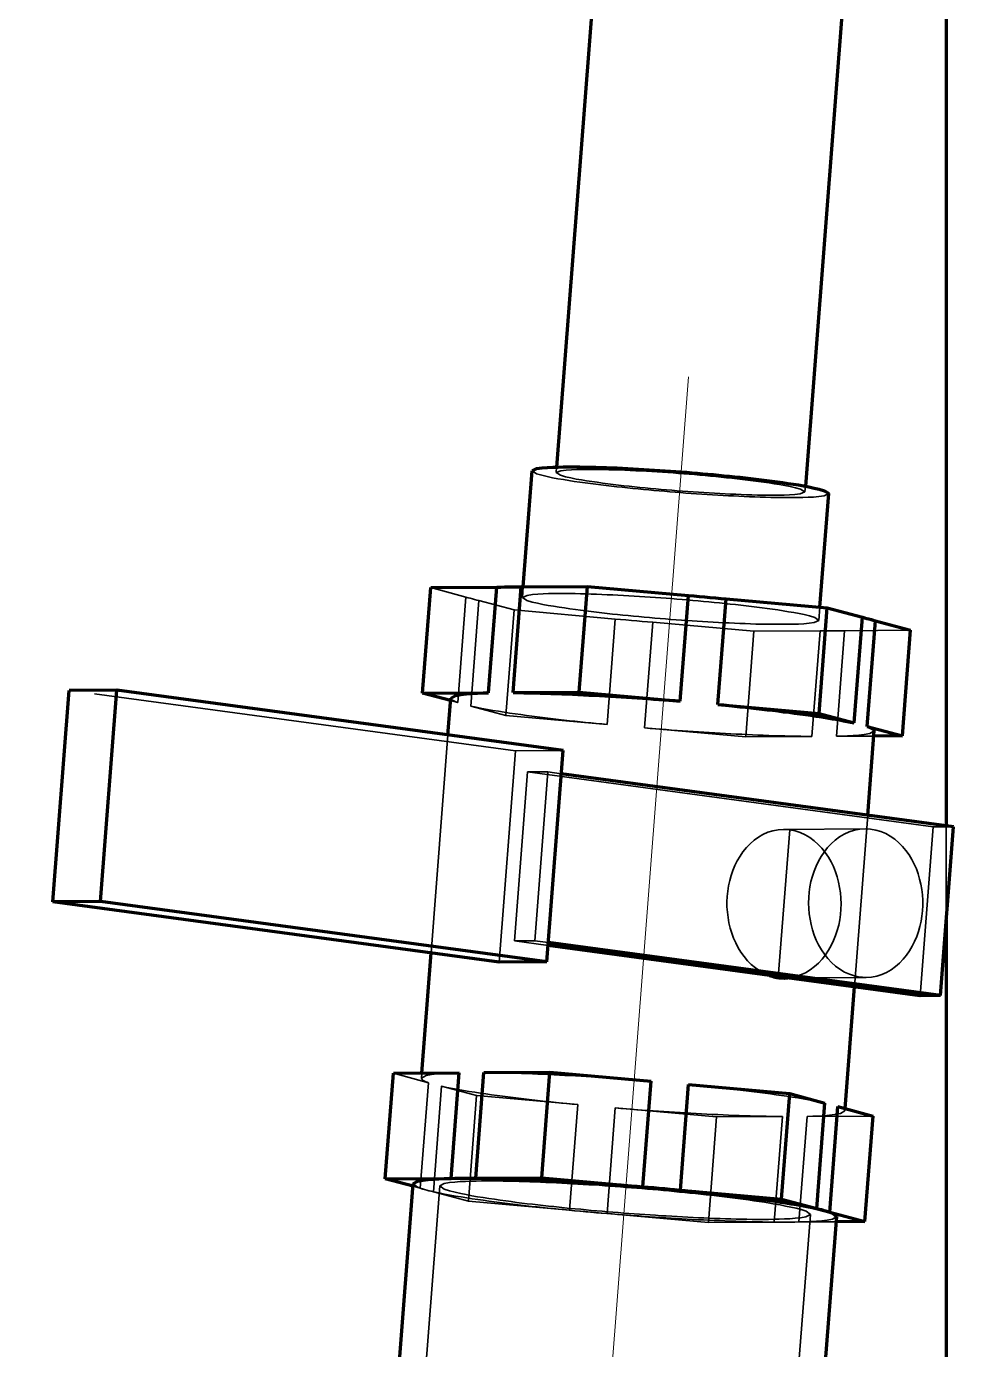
# Model space of a CAD drawing. Header units: millimetres. Extents: x 0 to 2382, y 0 to 420.
# Drawn here: x 255.26 to 264.15, y 254.89 to 267.35 of the extents above; entities that cross this region are included whole.
import ezdxf

# ---------------------------------------------------------------- set-up
doc = ezdxf.new("R2010")
doc.units = ezdxf.units.MM
doc.linetypes.add('IRAM-E-TRAZOS', pattern=[5, 4, -1])
doc.linetypes.add('IRAM-F-TRAZO-PUNTO', pattern=[20, 15, -2, 1, -2])
for name, color, linetype, lineweight in [('01-VISIBLE', 7, 'CONTINUOUS', 70), ('02-OCULTA', 4, 'IRAM-E-TRAZOS', 35), ('03-EJE', 1, 'IRAM-F-TRAZO-PUNTO', 18), ('08-FINA', 5, 'CONTINUOUS', 18)]:
    doc.layers.add(name, color=color, linetype=linetype, lineweight=lineweight)

msp = doc.modelspace()

# ---------------------------------------------------------------- linework, layer by layer
at = {"layer": '01-VISIBLE'}
for p, q in [((261.296, 276.74), (260.252, 263.202)), ((263.639, 276.559), (262.595, 263.021)), ((263.922, 273.616), (263.922, 265.603)), ((259.939, 262.072), (260.023, 263.166)), ((262.732, 261.881), (262.815, 262.951)), ((258.992, 261.072), (259.069, 262.066)), ((259.069, 262.066), (259.69, 262.07)), ((259.613, 261.076), (259.69, 262.07)), ((259.844, 261.077), (259.921, 262.072)), ((259.921, 262.072), (260.543, 262.076)), ((260.466, 261.081), (260.543, 262.076)), ((260.543, 262.076), (261.495, 261.991)), ((261.418, 260.996), (261.495, 261.991)), ((261.772, 260.965), (261.849, 261.96)), ((261.849, 261.96), (262.801, 261.875)), ((262.724, 260.88), (262.801, 261.875)), ((262.801, 261.875), (263.132, 261.786)), ((263.055, 260.791), (263.132, 261.786)), ((263.178, 260.758), (263.255, 261.753)), ((263.255, 261.753), (263.585, 261.664)), ((263.509, 260.669), (263.585, 261.664)), ((263.922, 261.693), (263.922, 260.531)), ((255.511, 259.107), (255.665, 261.096)), ((256.113, 261.099), (255.665, 261.096)), ((255.96, 259.11), (256.113, 261.099)), ((260.314, 260.53), (256.113, 261.099)), ((258.992, 261.072), (259.613, 261.076)), ((259.254, 261.001), (258.992, 261.072)), ((259.229, 260.677), (259.256, 261.024)), ((259.844, 261.077), (260.466, 261.081)), ((260.466, 261.081), (261.418, 260.996)), ((261.772, 260.965), (262.724, 260.88)), ((262.724, 260.88), (263.055, 260.791)), ((263.178, 260.758), (263.509, 260.669)), ((263.183, 259.922), (263.244, 260.716)), ((263.509, 260.669), (263.241, 260.667)), ((260.161, 258.541), (260.314, 260.53)), ((263.99, 259.813), (260.297, 260.313)), ((263.867, 258.222), (263.99, 259.813)), ((255.96, 259.11), (255.511, 259.107)), ((259.712, 258.538), (255.511, 259.107)), ((260.161, 258.541), (255.96, 259.11)), ((263.675, 258.22), (260.173, 258.695)), ((263.867, 258.222), (260.175, 258.722)), ((258.984, 257.493), (259.071, 258.625)), ((260.161, 258.541), (259.712, 258.538)), ((262.399, 258.388), (262.431, 258.389)), ((262.97, 257.159), (263.058, 258.304)), ((263.867, 258.222), (263.675, 258.22)), ((258.639, 256.496), (258.716, 257.491)), ((258.716, 257.491), (259.337, 257.495)), ((259.261, 256.5), (259.337, 257.495)), ((259.492, 256.502), (259.568, 257.497)), ((259.568, 257.497), (260.19, 257.501)), ((260.113, 256.506), (260.19, 257.501)), ((260.19, 257.501), (261.142, 257.416)), ((261.065, 256.421), (261.142, 257.416)), ((261.419, 256.39), (261.496, 257.384)), ((261.496, 257.384), (262.448, 257.299)), ((262.371, 256.305), (262.448, 257.299)), ((262.448, 257.299), (262.779, 257.21)), ((262.702, 256.216), (262.779, 257.21)), ((262.825, 256.183), (262.902, 257.177)), ((262.902, 257.177), (263.233, 257.088)), ((263.156, 256.094), (263.233, 257.088)), ((256.295, 222.633), (258.903, 256.449)), ((258.639, 256.496), (259.261, 256.5)), ((258.902, 256.426), (258.639, 256.496)), ((259.492, 256.502), (260.113, 256.506)), ((260.113, 256.506), (261.065, 256.421)), ((261.419, 256.39), (262.371, 256.305)), ((262.371, 256.305), (262.702, 256.216)), ((262.825, 256.183), (263.156, 256.094)), ((260.283, 222.325), (262.891, 256.141)), ((263.156, 256.094), (262.888, 256.092)), ((263.922, 254.888), (263.922, 253.726))]:
    msp.add_line(p, q, dxfattribs=at)
for points in [[(263.922, 265.603), (263.922, 265.553), (263.922, 265.502), (263.922, 265.452), (263.922, 265.402), (263.922, 265.352), (263.922, 265.302), (263.922, 265.252), (263.922, 265.202), (263.922, 265.152), (263.922, 265.101), (263.922, 265.051), (263.922, 265.001), (263.922, 264.951), (263.922, 264.901), (263.922, 264.851), (263.922, 264.801), (263.922, 264.751), (263.922, 264.7), (263.922, 264.65), (263.922, 264.6), (263.922, 264.55), (263.922, 264.5), (263.922, 264.45), (263.922, 264.4), (263.922, 264.35), (263.922, 264.299), (263.922, 264.249), (263.922, 264.199), (263.922, 264.149), (263.922, 264.099), (263.922, 264.049), (263.922, 263.999), (263.922, 263.949), (263.922, 263.898), (263.922, 263.848), (263.922, 263.798), (263.922, 263.748), (263.922, 263.698), (263.922, 263.648), (263.922, 263.598), (263.922, 263.548), (263.922, 263.497), (263.922, 263.447), (263.922, 263.397), (263.922, 263.347), (263.922, 263.297), (263.922, 263.247), (263.922, 263.197), (263.922, 263.147), (263.922, 263.096), (263.922, 263.046), (263.922, 262.996), (263.922, 262.946), (263.922, 262.896), (263.922, 262.846), (263.922, 262.796), (263.922, 262.746), (263.922, 262.695), (263.922, 262.645), (263.922, 262.595), (263.922, 262.545), (263.922, 262.495), (263.922, 262.445), (263.922, 262.395), (263.922, 262.345), (263.922, 262.294), (263.922, 262.244), (263.922, 262.194), (263.922, 262.144), (263.922, 262.094), (263.922, 262.044), (263.922, 261.994), (263.922, 261.944), (263.922, 261.893), (263.922, 261.843), (263.922, 261.793), (263.922, 261.743), (263.922, 261.693)], [(260.023, 263.166), (260.067, 263.187), (260.117, 263.194), (260.167, 263.198), (260.218, 263.2), (260.268, 263.202), (260.318, 263.203), (260.369, 263.203), (260.419, 263.203), (260.47, 263.203), (260.52, 263.202), (260.571, 263.201), (260.621, 263.2), (260.671, 263.198), (260.722, 263.197), (260.772, 263.195), (260.823, 263.193), (260.873, 263.19), (260.923, 263.188), (260.974, 263.185), (261.024, 263.182), (261.074, 263.18), (261.125, 263.177), (261.175, 263.173), (261.225, 263.17), (261.276, 263.167), (261.326, 263.163), (261.376, 263.159), (261.427, 263.156), (261.477, 263.152), (261.527, 263.148), (261.577, 263.143), (261.628, 263.139), (261.678, 263.135), (261.728, 263.13), (261.778, 263.125), (261.828, 263.12), (261.879, 263.115), (261.929, 263.11), (261.979, 263.105), (262.029, 263.099), (262.079, 263.094), (262.129, 263.088), (262.179, 263.082), (262.229, 263.076), (262.279, 263.069), (262.329, 263.063), (262.379, 263.056), (262.429, 263.048), (262.479, 263.041), (262.529, 263.033), (262.578, 263.024), (262.628, 263.014), (262.677, 263.004), (262.726, 262.992), (262.775, 262.978), (262.815, 262.951)], [(259.69, 262.07), (259.729, 262.071), (259.767, 262.072), (259.806, 262.072), (259.844, 262.072), (259.883, 262.072), (259.921, 262.072)], [(261.495, 261.991), (261.545, 261.987), (261.596, 261.983), (261.647, 261.978), (261.697, 261.974), (261.748, 261.969), (261.798, 261.964), (261.849, 261.96)], [(263.132, 261.786), (263.152, 261.781), (263.173, 261.776), (263.194, 261.771), (263.214, 261.765), (263.235, 261.759), (263.255, 261.753)], [(259.256, 261.024), (259.3, 261.049), (259.351, 261.059), (259.404, 261.065), (259.456, 261.069), (259.508, 261.072), (259.561, 261.074), (259.613, 261.076)], [(259.844, 261.077), (259.895, 261.077), (259.946, 261.076), (259.997, 261.075), (260.048, 261.074), (260.099, 261.073), (260.149, 261.071), (260.2, 261.069), (260.251, 261.068), (260.302, 261.066), (260.353, 261.064), (260.403, 261.062), (260.454, 261.059), (260.505, 261.057), (260.556, 261.054), (260.607, 261.052), (260.657, 261.049), (260.708, 261.046), (260.759, 261.043), (260.81, 261.04), (260.86, 261.037), (260.911, 261.034), (260.962, 261.03), (261.013, 261.027), (261.063, 261.024), (261.114, 261.02), (261.165, 261.016), (261.215, 261.012), (261.266, 261.009), (261.317, 261.005), (261.367, 261.001), (261.418, 260.996)], [(261.772, 260.965), (261.824, 260.96), (261.875, 260.955), (261.927, 260.95), (261.978, 260.944), (262.03, 260.939), (262.081, 260.933), (262.133, 260.928), (262.184, 260.922), (262.236, 260.916), (262.287, 260.91), (262.339, 260.904), (262.39, 260.897), (262.442, 260.891), (262.493, 260.884), (262.544, 260.877), (262.596, 260.87), (262.647, 260.863), (262.698, 260.855), (262.749, 260.847), (262.801, 260.839), (262.852, 260.831), (262.903, 260.822), (262.954, 260.812), (263.004, 260.802), (263.055, 260.791)], [(263.178, 260.758), (263.191, 260.753), (263.203, 260.749), (263.216, 260.743), (263.228, 260.736), (263.239, 260.728), (263.244, 260.716)], [(263.922, 260.531), (263.922, 260.48), (263.922, 260.43), (263.922, 260.379), (263.922, 260.328), (263.922, 260.278), (263.922, 260.227), (263.922, 260.176), (263.922, 260.126), (263.922, 260.075), (263.922, 260.025), (263.922, 259.974), (263.922, 259.923), (263.922, 259.873), (263.922, 259.822)], [(263.922, 258.933), (263.922, 258.882), (263.922, 258.831), (263.922, 258.781), (263.922, 258.73), (263.922, 258.68), (263.922, 258.629), (263.922, 258.579), (263.922, 258.528), (263.922, 258.478), (263.922, 258.427), (263.922, 258.376), (263.922, 258.326), (263.922, 258.275), (263.922, 258.225), (263.922, 258.174), (263.922, 258.124), (263.922, 258.073), (263.922, 258.023), (263.922, 257.972), (263.922, 257.921), (263.922, 257.871), (263.922, 257.82), (263.922, 257.77), (263.922, 257.719), (263.922, 257.669), (263.922, 257.618), (263.922, 257.567), (263.922, 257.517), (263.922, 257.466), (263.922, 257.416), (263.922, 257.365), (263.922, 257.315), (263.922, 257.264), (263.922, 257.214), (263.922, 257.163), (263.922, 257.112), (263.922, 257.062), (263.922, 257.011), (263.922, 256.961), (263.922, 256.91), (263.922, 256.86), (263.922, 256.809), (263.922, 256.759), (263.922, 256.708), (263.922, 256.657), (263.922, 256.607), (263.922, 256.556), (263.922, 256.506), (263.922, 256.455), (263.922, 256.405), (263.922, 256.354), (263.922, 256.304), (263.922, 256.253), (263.922, 256.202), (263.922, 256.152), (263.922, 256.101), (263.922, 256.051), (263.922, 256), (263.922, 255.95), (263.922, 255.899), (263.922, 255.849), (263.922, 255.798), (263.922, 255.747), (263.922, 255.697), (263.922, 255.646), (263.922, 255.596), (263.922, 255.545), (263.922, 255.495), (263.922, 255.444), (263.922, 255.393), (263.922, 255.343), (263.922, 255.292), (263.922, 255.242), (263.922, 255.191), (263.922, 255.141), (263.922, 255.09), (263.922, 255.04), (263.922, 254.989), (263.922, 254.938), (263.922, 254.888)], [(262.257, 258.412), (262.27, 258.408), (262.284, 258.404), (262.298, 258.4), (262.312, 258.397), (262.326, 258.394), (262.34, 258.392)], [(262.34, 258.392), (262.35, 258.391), (262.36, 258.39), (262.369, 258.389), (262.379, 258.389), (262.389, 258.389), (262.399, 258.388)], [(258.903, 256.449), (258.945, 256.473), (258.994, 256.483), (259.044, 256.489), (259.095, 256.493), (259.145, 256.496), (259.195, 256.498), (259.246, 256.5), (259.296, 256.501), (259.347, 256.502), (259.397, 256.502), (259.448, 256.502), (259.498, 256.502), (259.548, 256.501), (259.599, 256.501), (259.649, 256.5), (259.7, 256.499), (259.75, 256.497), (259.8, 256.496), (259.851, 256.494), (259.901, 256.492), (259.952, 256.49), (260.002, 256.488), (260.052, 256.486), (260.103, 256.484), (260.153, 256.482), (260.204, 256.479), (260.254, 256.476), (260.304, 256.474), (260.355, 256.471), (260.405, 256.468), (260.455, 256.465), (260.506, 256.462), (260.556, 256.459), (260.606, 256.455), (260.657, 256.452), (260.707, 256.449), (260.757, 256.445), (260.807, 256.441), (260.858, 256.438), (260.908, 256.434), (260.958, 256.43), (261.009, 256.426), (261.059, 256.422), (261.109, 256.418), (261.159, 256.413), (261.21, 256.409), (261.26, 256.404), (261.31, 256.4), (261.36, 256.395), (261.41, 256.39), (261.461, 256.386), (261.511, 256.381), (261.561, 256.376), (261.611, 256.371), (261.661, 256.365), (261.711, 256.36), (261.762, 256.354), (261.812, 256.349), (261.862, 256.343), (261.912, 256.337), (261.962, 256.331), (262.012, 256.325), (262.062, 256.319), (262.112, 256.312), (262.162, 256.306), (262.212, 256.299), (262.262, 256.292), (262.312, 256.285), (262.362, 256.277), (262.412, 256.27), (262.461, 256.262), (262.511, 256.253), (262.561, 256.244), (262.61, 256.235), (262.66, 256.225), (262.709, 256.214), (262.758, 256.202), (262.807, 256.189), (262.854, 256.172), (262.891, 256.141)], [(259.261, 256.5), (259.299, 256.501), (259.338, 256.502), (259.376, 256.502), (259.415, 256.502), (259.453, 256.502), (259.492, 256.502)], [(261.065, 256.421), (261.116, 256.417), (261.166, 256.413), (261.217, 256.408), (261.268, 256.404), (261.318, 256.399), (261.369, 256.394), (261.419, 256.39)], [(262.702, 256.216), (262.723, 256.211), (262.743, 256.206), (262.764, 256.201), (262.785, 256.195), (262.805, 256.189), (262.825, 256.183)]]:
    msp.add_lwpolyline(points, dxfattribs=at)
at = {"layer": '02-OCULTA'}
for p, q in [((263.922, 265.694), (263.922, 273.525)), ((260.252, 263.202), (260.248, 263.149)), ((262.595, 263.021), (262.591, 262.968)), ((259.399, 261.977), (259.069, 262.066)), ((259.931, 261.973), (259.939, 262.072)), ((259.323, 260.983), (259.399, 261.977)), ((259.446, 260.949), (259.522, 261.944)), ((259.853, 261.855), (259.522, 261.944)), ((262.723, 261.757), (262.732, 261.881)), ((259.776, 260.861), (259.853, 261.855)), ((260.805, 261.77), (259.853, 261.855)), ((260.728, 260.776), (260.805, 261.77)), ((261.082, 260.744), (261.159, 261.739)), ((262.111, 261.654), (261.159, 261.739)), ((262.035, 260.659), (262.111, 261.654)), ((262.733, 261.658), (262.111, 261.654)), ((262.656, 260.663), (262.733, 261.658)), ((262.887, 260.665), (262.964, 261.66)), ((263.585, 261.664), (262.964, 261.66)), ((263.922, 260.671), (263.922, 261.598)), ((259.866, 260.527), (255.665, 261.096)), ((259.323, 260.983), (259.254, 261.001)), ((259.776, 260.861), (259.446, 260.949)), ((260.728, 260.776), (259.776, 260.861)), ((259.071, 258.625), (259.229, 260.677)), ((262.035, 260.659), (261.082, 260.744)), ((262.656, 260.663), (262.035, 260.659)), ((263.241, 260.667), (262.887, 260.665)), ((259.712, 258.538), (259.866, 260.527)), ((260.314, 260.53), (259.866, 260.527)), ((259.856, 258.738), (259.978, 260.329)), ((259.978, 260.329), (260.171, 260.33)), ((263.797, 259.812), (259.978, 260.329)), ((260.048, 258.739), (260.171, 260.33)), ((260.297, 260.313), (260.171, 260.33)), ((263.058, 258.304), (263.183, 259.922)), ((262.34, 258.392), (262.448, 259.785)), ((262.389, 259.788), (263.158, 259.794)), ((263.675, 258.22), (263.797, 259.812)), ((263.99, 259.813), (263.797, 259.812)), ((259.856, 258.738), (260.048, 258.739)), ((260.173, 258.695), (259.856, 258.738)), ((260.175, 258.722), (260.048, 258.739)), ((262.431, 258.389), (263.168, 258.394)), ((259.046, 257.402), (258.716, 257.491)), ((258.97, 256.407), (259.046, 257.402)), ((258.98, 257.443), (258.984, 257.493)), ((259.093, 256.374), (259.169, 257.369)), ((259.5, 257.28), (259.169, 257.369)), ((259.423, 256.285), (259.5, 257.28)), ((260.452, 257.195), (259.5, 257.28)), ((260.376, 256.2), (260.452, 257.195)), ((260.73, 256.169), (260.806, 257.164)), ((261.758, 257.079), (260.806, 257.164)), ((262.968, 257.136), (262.97, 257.159)), ((261.682, 256.084), (261.758, 257.079)), ((262.38, 257.083), (261.758, 257.079)), ((262.303, 256.088), (262.38, 257.083)), ((262.534, 256.09), (262.611, 257.084)), ((263.233, 257.088), (262.611, 257.084)), ((256.544, 222.612), (259.153, 256.43)), ((258.97, 256.407), (258.902, 256.426)), ((259.423, 256.285), (259.093, 256.374)), ((260.376, 256.2), (259.423, 256.285)), ((260.034, 222.343), (262.642, 256.16)), ((261.682, 256.084), (260.73, 256.169)), ((262.303, 256.088), (261.682, 256.084)), ((262.888, 256.092), (262.534, 256.09))]:
    msp.add_line(p, q, dxfattribs=at)
for points in [[(263.922, 261.598), (263.922, 261.649), (263.922, 261.699), (263.922, 261.75), (263.922, 261.8), (263.922, 261.851), (263.922, 261.901), (263.922, 261.952), (263.922, 262.003), (263.922, 262.053), (263.922, 262.104), (263.922, 262.154), (263.922, 262.205), (263.922, 262.255), (263.922, 262.306), (263.922, 262.357), (263.922, 262.407), (263.922, 262.458), (263.922, 262.508), (263.922, 262.559), (263.922, 262.609), (263.922, 262.66), (263.922, 262.711), (263.922, 262.761), (263.922, 262.812), (263.922, 262.862), (263.922, 262.913), (263.922, 262.963), (263.922, 263.014), (263.922, 263.064), (263.922, 263.115), (263.922, 263.166), (263.922, 263.216), (263.922, 263.267), (263.922, 263.317), (263.922, 263.368), (263.922, 263.418), (263.922, 263.469), (263.922, 263.52), (263.922, 263.57), (263.922, 263.621), (263.922, 263.671), (263.922, 263.722), (263.922, 263.772), (263.922, 263.823), (263.922, 263.874), (263.922, 263.924), (263.922, 263.975), (263.922, 264.025), (263.922, 264.076), (263.922, 264.126), (263.922, 264.177), (263.922, 264.227), (263.922, 264.278), (263.922, 264.329), (263.922, 264.379), (263.922, 264.43), (263.922, 264.48), (263.922, 264.531), (263.922, 264.581), (263.922, 264.632), (263.922, 264.683), (263.922, 264.733), (263.922, 264.784), (263.922, 264.834), (263.922, 264.885), (263.922, 264.935), (263.922, 264.986), (263.922, 265.037), (263.922, 265.087), (263.922, 265.138), (263.922, 265.188), (263.922, 265.239), (263.922, 265.289), (263.922, 265.34), (263.922, 265.39), (263.922, 265.441), (263.922, 265.492), (263.922, 265.542), (263.922, 265.593), (263.922, 265.643), (263.922, 265.694)], [(260.522, 263.053), (260.471, 263.06), (260.419, 263.067), (260.368, 263.075), (260.317, 263.083), (260.266, 263.092), (260.215, 263.101), (260.165, 263.112), (260.114, 263.124), (260.065, 263.139), (260.023, 263.166)], [(262.591, 262.968), (262.549, 262.993), (262.501, 263.007), (262.451, 263.018), (262.402, 263.028), (262.352, 263.036), (262.303, 263.044), (262.253, 263.052), (262.203, 263.059), (262.153, 263.066), (262.103, 263.073), (262.053, 263.079), (262.003, 263.085), (261.953, 263.09), (261.902, 263.096), (261.852, 263.101), (261.802, 263.107), (261.752, 263.112), (261.702, 263.116), (261.652, 263.121), (261.601, 263.125), (261.551, 263.13), (261.501, 263.134), (261.451, 263.138), (261.4, 263.142), (261.35, 263.146), (261.3, 263.149), (261.249, 263.153), (261.199, 263.156), (261.149, 263.159), (261.098, 263.162), (261.048, 263.165), (260.998, 263.167), (260.947, 263.17), (260.897, 263.172), (260.847, 263.174), (260.796, 263.176), (260.746, 263.177), (260.695, 263.178), (260.645, 263.179), (260.594, 263.18), (260.544, 263.18), (260.494, 263.18), (260.443, 263.179), (260.393, 263.177), (260.342, 263.173), (260.292, 263.167), (260.248, 263.149)], [(260.248, 263.149), (260.289, 263.124), (260.338, 263.11), (260.387, 263.099), (260.436, 263.089), (260.486, 263.081), (260.536, 263.072), (260.586, 263.065), (260.635, 263.058), (260.685, 263.051), (260.735, 263.044), (260.785, 263.038), (260.836, 263.032), (260.886, 263.026), (260.936, 263.021), (260.986, 263.016), (261.036, 263.01), (261.086, 263.005), (261.136, 263.001), (261.187, 262.996), (261.237, 262.991), (261.287, 262.987), (261.337, 262.983), (261.388, 262.979), (261.438, 262.975), (261.488, 262.971), (261.538, 262.968), (261.589, 262.964), (261.639, 262.961), (261.689, 262.958), (261.74, 262.955), (261.79, 262.952), (261.841, 262.95), (261.891, 262.947), (261.941, 262.945), (261.992, 262.943), (262.042, 262.941), (262.092, 262.94), (262.143, 262.938), (262.193, 262.938), (262.244, 262.937), (262.294, 262.937), (262.345, 262.937), (262.395, 262.938), (262.445, 262.94), (262.496, 262.944), (262.546, 262.95), (262.591, 262.968)], [(262.815, 262.951), (262.771, 262.93), (262.722, 262.923), (262.672, 262.919), (262.622, 262.917), (262.572, 262.915), (262.521, 262.914), (262.471, 262.914), (262.421, 262.914), (262.371, 262.914), (262.321, 262.915), (262.271, 262.916), (262.221, 262.917), (262.171, 262.918), (262.12, 262.92), (262.07, 262.922), (262.02, 262.924), (261.97, 262.926), (261.92, 262.929), (261.87, 262.931), (261.82, 262.934), (261.77, 262.937), (261.72, 262.94), (261.67, 262.943), (261.62, 262.946), (261.57, 262.95), (261.52, 262.953), (261.47, 262.957), (261.42, 262.961), (261.37, 262.965), (261.32, 262.969), (261.27, 262.973), (261.22, 262.977), (261.17, 262.982), (261.12, 262.986), (261.07, 262.991), (261.02, 262.996), (260.97, 263), (260.92, 263.006), (260.87, 263.011), (260.82, 263.016), (260.771, 263.022), (260.721, 263.028), (260.671, 263.033), (260.621, 263.04), (260.572, 263.046), (260.522, 263.053)], [(259.931, 261.973), (259.975, 261.993), (260.025, 262), (260.075, 262.004), (260.126, 262.007), (260.176, 262.009), (260.226, 262.009), (260.277, 262.01), (260.327, 262.01), (260.378, 262.009), (260.428, 262.009), (260.478, 262.008), (260.529, 262.006), (260.579, 262.005), (260.63, 262.003), (260.68, 262.001), (260.73, 261.999), (260.781, 261.997), (260.831, 261.994), (260.882, 261.992), (260.932, 261.989), (260.982, 261.986), (261.033, 261.983), (261.083, 261.98), (261.133, 261.977), (261.184, 261.973), (261.234, 261.97), (261.284, 261.966), (261.334, 261.962), (261.385, 261.958), (261.435, 261.954), (261.485, 261.95), (261.536, 261.945), (261.586, 261.941), (261.636, 261.936), (261.686, 261.932), (261.736, 261.927), (261.787, 261.922), (261.837, 261.917), (261.887, 261.911), (261.937, 261.906), (261.987, 261.9), (262.037, 261.894), (262.087, 261.888), (262.137, 261.882), (262.187, 261.876), (262.237, 261.869), (262.287, 261.862), (262.337, 261.855), (262.387, 261.847), (262.437, 261.839), (262.486, 261.83), (262.536, 261.821), (262.585, 261.811), (262.634, 261.799), (262.683, 261.784), (262.723, 261.757)], [(259.522, 261.944), (259.502, 261.949), (259.481, 261.954), (259.46, 261.959), (259.44, 261.965), (259.42, 261.971), (259.399, 261.977)], [(260.43, 261.859), (260.379, 261.866), (260.327, 261.874), (260.276, 261.881), (260.225, 261.89), (260.174, 261.898), (260.123, 261.908), (260.073, 261.918), (260.022, 261.93), (259.973, 261.945), (259.931, 261.973)], [(262.723, 261.757), (262.679, 261.737), (262.63, 261.73), (262.58, 261.726), (262.53, 261.723), (262.48, 261.721), (262.429, 261.72), (262.379, 261.72), (262.329, 261.72), (262.279, 261.72), (262.229, 261.721), (262.179, 261.722), (262.129, 261.723), (262.078, 261.725), (262.028, 261.727), (261.978, 261.729), (261.928, 261.731), (261.878, 261.733), (261.828, 261.735), (261.778, 261.738), (261.728, 261.741), (261.678, 261.743), (261.628, 261.746), (261.578, 261.75), (261.528, 261.753), (261.478, 261.756), (261.428, 261.76), (261.378, 261.763), (261.328, 261.767), (261.278, 261.771), (261.228, 261.775), (261.178, 261.779), (261.128, 261.784), (261.078, 261.788), (261.028, 261.793), (260.978, 261.797), (260.928, 261.802), (260.878, 261.807), (260.828, 261.812), (260.778, 261.817), (260.728, 261.823), (260.679, 261.828), (260.629, 261.834), (260.579, 261.84), (260.529, 261.846), (260.479, 261.852), (260.43, 261.859)], [(261.159, 261.739), (261.109, 261.743), (261.058, 261.747), (261.007, 261.752), (260.957, 261.756), (260.906, 261.761), (260.856, 261.766), (260.805, 261.77)], [(262.964, 261.66), (262.925, 261.659), (262.887, 261.658), (262.848, 261.658), (262.81, 261.658), (262.771, 261.658), (262.733, 261.658)], [(259.323, 260.983), (259.31, 260.987), (259.297, 260.992), (259.285, 260.998), (259.273, 261.004), (259.262, 261.012), (259.256, 261.024)], [(259.969, 260.862), (259.916, 260.869), (259.863, 260.877), (259.811, 260.884), (259.759, 260.892), (259.706, 260.901), (259.654, 260.909), (259.602, 260.918), (259.549, 260.928), (259.497, 260.938), (259.446, 260.949)], [(260.728, 260.776), (260.678, 260.781), (260.627, 260.786), (260.576, 260.791), (260.525, 260.796), (260.475, 260.801), (260.424, 260.807), (260.373, 260.812), (260.323, 260.818), (260.272, 260.824), (260.221, 260.83), (260.171, 260.836), (260.12, 260.842), (260.07, 260.848), (260.019, 260.855), (259.969, 260.862)], [(262.656, 260.663), (262.605, 260.664), (262.554, 260.665), (262.504, 260.666), (262.453, 260.667), (262.402, 260.668), (262.351, 260.669), (262.3, 260.671), (262.25, 260.673), (262.199, 260.675), (262.148, 260.677), (262.097, 260.679), (262.046, 260.681), (261.996, 260.684), (261.945, 260.686), (261.894, 260.689), (261.843, 260.692), (261.792, 260.694), (261.742, 260.697), (261.691, 260.7), (261.64, 260.704), (261.589, 260.707), (261.539, 260.71), (261.488, 260.714), (261.437, 260.717), (261.387, 260.721), (261.336, 260.724), (261.285, 260.728), (261.234, 260.732), (261.184, 260.736), (261.133, 260.74), (261.082, 260.744)], [(263.244, 260.716), (263.201, 260.692), (263.149, 260.682), (263.097, 260.676), (263.045, 260.672), (262.992, 260.669), (262.94, 260.667), (262.887, 260.665)], [(263.922, 254.848), (263.922, 254.898), (263.922, 254.948), (263.922, 254.999), (263.922, 255.049), (263.922, 255.099), (263.922, 255.149), (263.922, 255.199), (263.922, 255.25), (263.922, 255.3), (263.922, 255.35), (263.922, 255.4), (263.922, 255.45), (263.922, 255.501), (263.922, 255.551), (263.922, 255.601), (263.922, 255.651), (263.922, 255.701), (263.922, 255.752), (263.922, 255.802), (263.922, 255.852), (263.922, 255.902), (263.922, 255.952), (263.922, 256.003), (263.922, 256.053), (263.922, 256.103), (263.922, 256.153), (263.922, 256.203), (263.922, 256.254), (263.922, 256.304), (263.922, 256.354), (263.922, 256.404), (263.922, 256.454), (263.922, 256.505), (263.922, 256.555), (263.922, 256.605), (263.922, 256.655), (263.922, 256.705), (263.922, 256.756), (263.922, 256.806), (263.922, 256.856), (263.922, 256.906), (263.922, 256.956), (263.922, 257.007), (263.922, 257.057), (263.922, 257.107), (263.922, 257.157), (263.922, 257.207), (263.922, 257.258), (263.922, 257.308), (263.922, 257.358), (263.922, 257.408), (263.922, 257.458), (263.922, 257.509), (263.922, 257.559), (263.922, 257.609), (263.922, 257.659), (263.922, 257.709), (263.922, 257.76), (263.922, 257.81), (263.922, 257.86), (263.922, 257.91), (263.922, 257.96), (263.922, 258.011), (263.922, 258.061), (263.922, 258.111), (263.922, 258.161), (263.922, 258.211), (263.922, 258.262), (263.922, 258.312), (263.922, 258.362), (263.922, 258.412), (263.922, 258.462), (263.922, 258.513), (263.922, 258.563), (263.922, 258.613), (263.922, 258.663), (263.922, 258.713), (263.922, 258.764), (263.922, 258.814), (263.922, 258.864), (263.922, 258.914), (263.922, 258.964), (263.922, 259.015), (263.922, 259.065), (263.922, 259.115), (263.922, 259.165), (263.922, 259.215), (263.922, 259.266), (263.922, 259.316), (263.922, 259.366), (263.922, 259.416), (263.922, 259.466), (263.922, 259.517), (263.922, 259.567), (263.922, 259.617), (263.922, 259.667), (263.922, 259.717), (263.922, 259.768), (263.922, 259.818), (263.922, 259.868), (263.922, 259.918), (263.922, 259.968), (263.922, 260.019), (263.922, 260.069), (263.922, 260.119), (263.922, 260.169), (263.922, 260.219), (263.922, 260.27), (263.922, 260.32), (263.922, 260.37), (263.922, 260.42), (263.922, 260.47), (263.922, 260.521), (263.922, 260.571), (263.922, 260.621), (263.922, 260.671)], [(262.389, 259.788), (262.339, 259.785), (262.29, 259.776), (262.242, 259.761), (262.196, 259.74), (262.153, 259.715), (262.112, 259.686), (262.074, 259.653), (262.04, 259.616), (262.008, 259.577), (261.98, 259.536), (261.954, 259.493), (261.932, 259.448), (261.913, 259.401), (261.896, 259.354), (261.883, 259.306), (261.872, 259.257), (261.864, 259.207), (261.859, 259.157), (261.857, 259.107), (261.857, 259.057), (261.861, 259.007), (261.867, 258.957), (261.875, 258.907), (261.887, 258.859), (261.902, 258.811), (261.919, 258.763), (261.939, 258.718), (261.963, 258.673), (261.989, 258.63), (262.018, 258.59), (262.051, 258.551), (262.086, 258.516), (262.125, 258.484), (262.166, 258.455), (262.21, 258.431), (262.257, 258.412)], [(262.448, 259.785), (262.438, 259.786), (262.428, 259.787), (262.419, 259.788), (262.409, 259.788), (262.399, 259.788), (262.389, 259.788)], [(262.399, 258.388), (262.45, 258.392), (262.5, 258.402), (262.549, 258.417), (262.595, 258.438), (262.639, 258.464), (262.68, 258.495), (262.718, 258.529), (262.753, 258.566), (262.785, 258.607), (262.813, 258.649), (262.839, 258.694), (262.861, 258.74), (262.88, 258.787), (262.896, 258.836), (262.909, 258.885), (262.919, 258.936), (262.926, 258.986), (262.93, 259.037), (262.931, 259.088), (262.93, 259.139), (262.925, 259.19), (262.918, 259.241), (262.908, 259.291), (262.895, 259.341), (262.878, 259.389), (262.859, 259.437), (262.837, 259.483), (262.812, 259.527), (262.783, 259.57), (262.751, 259.61), (262.716, 259.647), (262.678, 259.681), (262.637, 259.712), (262.593, 259.738), (262.547, 259.759), (262.498, 259.775), (262.448, 259.785)], [(263.158, 259.794), (263.107, 259.79), (263.057, 259.78), (263.009, 259.765), (262.962, 259.744), (262.918, 259.718), (262.877, 259.687), (262.839, 259.653), (262.804, 259.616), (262.772, 259.575), (262.744, 259.533), (262.718, 259.488), (262.696, 259.442), (262.677, 259.395), (262.661, 259.346), (262.648, 259.297), (262.638, 259.246), (262.631, 259.196), (262.627, 259.145), (262.626, 259.094), (262.627, 259.043), (262.632, 258.992), (262.639, 258.941), (262.649, 258.891), (262.663, 258.841), (262.679, 258.793), (262.698, 258.745), (262.72, 258.699), (262.746, 258.655), (262.774, 258.612), (262.806, 258.572), (262.841, 258.535), (262.879, 258.501), (262.92, 258.47), (262.964, 258.444), (263.011, 258.423), (263.059, 258.407), (263.109, 258.397)], [(263.168, 258.394), (263.218, 258.397), (263.267, 258.406), (263.314, 258.421), (263.36, 258.441), (263.404, 258.466), (263.444, 258.496), (263.482, 258.529), (263.517, 258.565), (263.548, 258.604), (263.577, 258.645), (263.602, 258.688), (263.624, 258.733), (263.644, 258.779), (263.66, 258.826), (263.674, 258.874), (263.685, 258.923), (263.693, 258.972), (263.698, 259.022), (263.7, 259.072), (263.7, 259.122), (263.697, 259.172), (263.691, 259.222), (263.682, 259.271), (263.671, 259.32), (263.657, 259.368), (263.64, 259.415), (263.62, 259.461), (263.597, 259.505), (263.571, 259.548), (263.542, 259.589), (263.509, 259.627), (263.474, 259.663), (263.436, 259.695), (263.395, 259.724), (263.352, 259.748), (263.306, 259.768), (263.258, 259.782), (263.208, 259.791), (263.158, 259.794)], [(263.922, 259.822), (263.922, 259.77), (263.922, 259.717), (263.922, 259.665), (263.922, 259.613), (263.922, 259.56), (263.922, 259.508), (263.922, 259.456), (263.922, 259.403), (263.922, 259.351), (263.922, 259.299), (263.922, 259.247), (263.922, 259.194), (263.922, 259.142), (263.922, 259.09), (263.922, 259.037), (263.922, 258.985), (263.922, 258.933)], [(263.109, 258.397), (263.119, 258.396), (263.129, 258.395), (263.138, 258.394), (263.148, 258.394), (263.158, 258.394), (263.168, 258.394)], [(258.98, 257.443), (259.024, 257.468), (259.075, 257.478), (259.127, 257.484), (259.18, 257.488), (259.232, 257.491), (259.285, 257.493), (259.337, 257.495)], [(259.046, 257.402), (259.034, 257.406), (259.021, 257.411), (259.009, 257.417), (258.997, 257.423), (258.986, 257.432), (258.98, 257.443)], [(259.568, 257.497), (259.619, 257.496), (259.67, 257.495), (259.721, 257.494), (259.772, 257.493), (259.822, 257.492), (259.873, 257.49), (259.924, 257.489), (259.975, 257.487), (260.026, 257.485), (260.077, 257.483), (260.127, 257.481), (260.178, 257.479), (260.229, 257.476), (260.28, 257.474), (260.33, 257.471), (260.381, 257.468), (260.432, 257.466), (260.483, 257.463), (260.533, 257.46), (260.584, 257.456), (260.635, 257.453), (260.686, 257.45), (260.736, 257.446), (260.787, 257.443), (260.838, 257.439), (260.889, 257.436), (260.939, 257.432), (260.99, 257.428), (261.041, 257.424), (261.091, 257.42), (261.142, 257.416)], [(259.692, 257.281), (259.64, 257.288), (259.587, 257.296), (259.535, 257.304), (259.482, 257.312), (259.43, 257.32), (259.378, 257.329), (259.325, 257.338), (259.273, 257.347), (259.221, 257.358), (259.169, 257.369)], [(260.452, 257.195), (260.401, 257.2), (260.351, 257.205), (260.3, 257.21), (260.249, 257.215), (260.199, 257.221), (260.148, 257.226), (260.097, 257.232), (260.047, 257.237), (259.996, 257.243), (259.945, 257.249), (259.895, 257.255), (259.844, 257.261), (259.793, 257.268), (259.743, 257.274), (259.692, 257.281)], [(261.496, 257.384), (261.548, 257.379), (261.599, 257.374), (261.651, 257.369), (261.702, 257.364), (261.754, 257.358), (261.805, 257.353), (261.857, 257.347), (261.908, 257.341), (261.96, 257.335), (262.011, 257.329), (262.063, 257.323), (262.114, 257.317), (262.165, 257.31), (262.217, 257.303), (262.268, 257.296), (262.319, 257.289), (262.371, 257.282), (262.422, 257.274), (262.473, 257.267), (262.524, 257.258), (262.575, 257.25), (262.626, 257.241), (262.677, 257.231), (262.728, 257.221), (262.779, 257.21)], [(262.38, 257.083), (262.329, 257.083), (262.278, 257.084), (262.227, 257.085), (262.177, 257.086), (262.126, 257.087), (262.075, 257.089), (262.024, 257.09), (261.973, 257.092), (261.923, 257.094), (261.872, 257.096), (261.821, 257.098), (261.77, 257.101), (261.719, 257.103), (261.669, 257.106), (261.618, 257.108), (261.567, 257.111), (261.516, 257.114), (261.466, 257.117), (261.415, 257.12), (261.364, 257.123), (261.313, 257.126), (261.263, 257.129), (261.212, 257.133), (261.161, 257.136), (261.11, 257.14), (261.06, 257.144), (261.009, 257.147), (260.958, 257.151), (260.908, 257.155), (260.857, 257.159), (260.806, 257.164)], [(262.902, 257.177), (262.915, 257.173), (262.927, 257.168), (262.94, 257.162), (262.952, 257.156), (262.962, 257.148), (262.968, 257.136)], [(262.968, 257.136), (262.925, 257.111), (262.873, 257.101), (262.821, 257.095), (262.768, 257.091), (262.716, 257.088), (262.664, 257.086), (262.611, 257.084)], [(259.616, 256.287), (259.563, 256.294), (259.511, 256.301), (259.459, 256.309), (259.407, 256.317), (259.354, 256.325), (259.302, 256.334), (259.25, 256.343), (259.198, 256.352), (259.147, 256.363), (259.095, 256.374), (259.044, 256.386), (258.993, 256.4), (258.943, 256.417), (258.903, 256.449)], [(259.093, 256.374), (259.072, 256.379), (259.051, 256.384), (259.031, 256.389), (259.01, 256.395), (258.99, 256.401), (258.97, 256.407)], [(259.153, 256.43), (259.195, 256.452), (259.245, 256.461), (259.295, 256.466), (259.345, 256.47), (259.396, 256.472), (259.446, 256.474), (259.496, 256.475), (259.547, 256.476), (259.597, 256.476), (259.648, 256.476), (259.698, 256.476), (259.749, 256.475), (259.799, 256.474), (259.849, 256.473), (259.9, 256.472), (259.95, 256.47), (260.001, 256.469), (260.051, 256.467), (260.101, 256.465), (260.152, 256.463), (260.202, 256.46), (260.252, 256.458), (260.303, 256.455), (260.353, 256.453), (260.404, 256.45), (260.454, 256.447), (260.504, 256.444), (260.555, 256.441), (260.605, 256.438), (260.655, 256.435), (260.706, 256.431), (260.756, 256.428), (260.806, 256.424), (260.856, 256.42), (260.907, 256.416), (260.957, 256.412), (261.007, 256.408), (261.057, 256.404), (261.108, 256.4), (261.158, 256.396), (261.208, 256.391), (261.258, 256.387), (261.309, 256.382), (261.359, 256.377), (261.409, 256.372), (261.459, 256.367), (261.509, 256.362), (261.56, 256.357), (261.61, 256.352), (261.66, 256.346), (261.71, 256.341), (261.76, 256.335), (261.81, 256.329), (261.86, 256.323), (261.91, 256.317), (261.96, 256.31), (262.01, 256.304), (262.06, 256.297), (262.11, 256.29), (262.16, 256.282), (262.21, 256.275), (262.26, 256.267), (262.309, 256.258), (262.359, 256.25), (262.409, 256.24), (262.458, 256.23), (262.507, 256.219), (262.556, 256.206), (262.604, 256.19), (262.642, 256.16)], [(259.776, 256.288), (259.722, 256.295), (259.669, 256.303), (259.616, 256.311), (259.562, 256.319), (259.509, 256.328), (259.456, 256.337), (259.403, 256.347), (259.35, 256.357), (259.298, 256.369), (259.246, 256.383), (259.194, 256.399), (259.153, 256.43)], [(262.891, 256.141), (262.85, 256.117), (262.8, 256.107), (262.75, 256.101), (262.699, 256.097), (262.648, 256.094), (262.598, 256.092), (262.547, 256.09), (262.496, 256.089), (262.446, 256.088), (262.395, 256.088), (262.344, 256.088), (262.294, 256.088), (262.243, 256.089), (262.192, 256.09), (262.142, 256.09), (262.091, 256.092), (262.04, 256.093), (261.99, 256.094), (261.939, 256.096), (261.888, 256.098), (261.838, 256.1), (261.787, 256.102), (261.736, 256.104), (261.686, 256.106), (261.635, 256.109), (261.584, 256.111), (261.534, 256.114), (261.483, 256.117), (261.433, 256.12), (261.382, 256.123), (261.331, 256.126), (261.281, 256.129), (261.23, 256.132), (261.18, 256.135), (261.129, 256.139), (261.078, 256.142), (261.028, 256.146), (260.977, 256.149), (260.927, 256.153), (260.876, 256.157), (260.826, 256.161), (260.775, 256.165), (260.725, 256.169), (260.674, 256.174), (260.624, 256.178), (260.573, 256.182), (260.523, 256.187), (260.472, 256.191), (260.422, 256.196), (260.371, 256.201), (260.321, 256.206), (260.27, 256.211), (260.22, 256.216), (260.169, 256.221), (260.119, 256.226), (260.069, 256.232), (260.018, 256.237), (259.968, 256.243), (259.917, 256.249), (259.867, 256.255), (259.817, 256.261), (259.766, 256.267), (259.716, 256.273), (259.666, 256.28), (259.616, 256.287)], [(262.642, 256.16), (262.6, 256.138), (262.55, 256.129), (262.499, 256.124), (262.449, 256.12), (262.398, 256.118), (262.348, 256.116), (262.297, 256.115), (262.247, 256.114), (262.196, 256.114), (262.146, 256.114), (262.095, 256.114), (262.044, 256.115), (261.994, 256.116), (261.943, 256.117), (261.893, 256.118), (261.842, 256.12), (261.792, 256.122), (261.741, 256.123), (261.691, 256.125), (261.64, 256.128), (261.589, 256.13), (261.539, 256.132), (261.488, 256.135), (261.438, 256.137), (261.387, 256.14), (261.337, 256.143), (261.286, 256.146), (261.236, 256.149), (261.185, 256.153), (261.135, 256.156), (261.085, 256.159), (261.034, 256.163), (260.984, 256.166), (260.933, 256.17), (260.883, 256.174), (260.832, 256.178), (260.782, 256.182), (260.731, 256.186), (260.681, 256.191), (260.631, 256.195), (260.58, 256.199), (260.53, 256.204), (260.48, 256.209), (260.429, 256.213), (260.379, 256.218), (260.328, 256.223), (260.278, 256.228), (260.228, 256.234), (260.178, 256.239), (260.127, 256.245), (260.077, 256.25), (260.027, 256.256), (259.977, 256.262), (259.926, 256.268), (259.876, 256.274), (259.826, 256.281), (259.776, 256.288)], [(260.73, 256.169), (260.679, 256.173), (260.628, 256.177), (260.578, 256.182), (260.527, 256.186), (260.477, 256.191), (260.426, 256.196), (260.376, 256.2)], [(262.534, 256.09), (262.496, 256.089), (262.457, 256.088), (262.419, 256.088), (262.38, 256.088), (262.342, 256.088), (262.303, 256.088)]]:
    msp.add_lwpolyline(points, dxfattribs=at)
at = {"layer": '03-EJE'}
msp.add_line((261.496, 264.053), (257.905, 217.505), dxfattribs=at)
at = {"layer": '08-FINA'}
msp.add_circle((261.112, 259.08), 36.833, dxfattribs=at)

doc.saveas('drawing.dxf')
